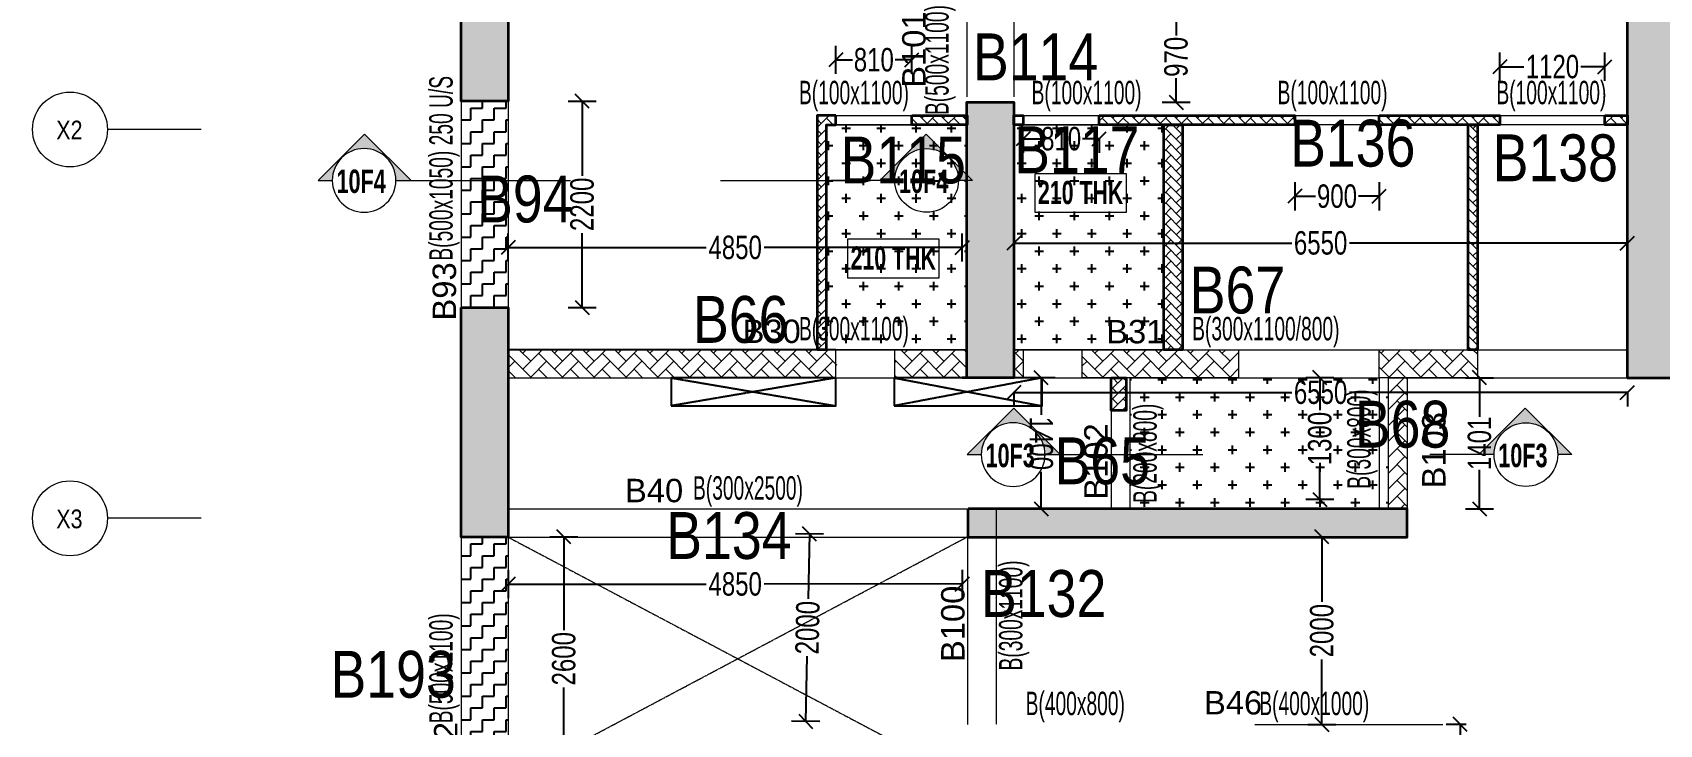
# Model space of a CAD drawing. Header units: millimetres. Extents: x 35 to 69480, y 49 to 28875.
# Drawn here: x 35 to 17405, y 11872 to 19257 of the extents above; entities that cross this region are included whole.
import ezdxf
from ezdxf.enums import TextEntityAlignment as Align

# ---------------------------------------------------------------- set-up
doc = ezdxf.new("R2010")
doc.units = ezdxf.units.MM
doc.linetypes.add('Grid Line', pattern=[2222.5, 1270, -317.5, 317.5, -317.5])
doc.linetypes.add('HIDDEN', pattern=[0.375, 0.25, -0.125])
for name, color, linetype, lineweight in [('A-FLOR-IDEN', 11, 'Continuous', 9), ('A-GRIDS', 8, 'Continuous', 9), ('A-HIDD-ABVE', 8, 'HIDDEN', 20), ('G-ANNO-SYMB', 1, 'Continuous', 9), ('S-BEAM', 7, 'Continuous', 18), ('S-BEAM-IDEN', 2, 'Continuous', 9), ('S-COL HATCH', 9, 'Continuous', 0), ('S-COLS', 5, 'Continuous', 35), ('S-GRIDS', 8, 'Continuous', 9), ('S-WALL', 4, 'Continuous', 18)]:
    doc.layers.add(name, color=color, linetype=linetype, lineweight=lineweight)
for name, color, linetype in [('Abhinav working', 6, 'Continuous'), ('Beam Nos', 7, 'Continuous'), ('CUTOUT', 4, 'Continuous'), ('SUNK SLAB', 8, 'Continuous')]:
    doc.layers.add(name, color=color, linetype=linetype)
doc.styles.add('Arial Narrow', font='ARIALN.TTF', dxfattribs={"height": 400})
doc.styles.add('Dim.s & Anno.(Misc.)', font='ARIALN.TTF')
doc.styles.add('SC-BBS1', font='SansSerif')
doc.styles.add('SOBHA', font='swisscl.ttf')
doc.styles.add('Swis721 LtCn BT', font='swisscl.ttf', dxfattribs={"width": 0.9, "height": 233.355162})
doc.styles.add('Swis721 LtCn BT_B', font='', dxfattribs={"width": 0.9, "height": 246.918336})
doc.styles.get('Swis721 LtCn BT_B').set_extended_font_data('Swis721 LtCn BT', bold=True)
doc.dimstyles.new('S-100', dxfattribs={"dimscale": 100, "dimtxt": 2.5, "dimasz": 1.5, "dimexe": 1.5, "dimexo": 1.5, "dimgap": 0.1, "dimtad": 0, "dimdec": 0, "dimrnd": 0.0005, "dimzin": 0, "dimdsep": 46, "dimtxsty": 'SOBHA', "dimblk": 'OBLIQUE', "dimcen": 0.09, "dimclrd": 8, "dimclre": 8, "dimclrt": 6, "dimadec": 0, "dimazin": 0, "dimtfac": 1, "dimtdec": 0, "dimtofl": 0, "dimtmove": 0, "dimatfit": 3, "dimfxl": 1.5, "dimfxlon": 1, "dimtolj": 1, "dimtzin": 0, "dimlwd": -1, "dimlwe": -1, "dimarcsym": 0})
pattern_1 = [(0, (-31349576.24, 21120236.96), (187.5, 187.5), [93.75, -281.25]), (90, (-31349529.36, 21120190.08), (-187.5, 187.5), [93.75, -281.25])]
pattern_2 = [(45, (-31802317.5, 20729084.55), (0, 169.7056275), [360, -120]), (135, (-31802232.65, 20729169.4), (1e-14, 169.7056275), [360, -120])]
pattern_3 = [(45, (-31789909.75, 20738156.33), (0, 113.13708499), [240, -80]), (135, (-31789853.18, 20738212.9), (9e-15, 113.13708499), [240, -80])]

# ---------------------------------------------------------------- blocks, each defined once
blk = doc.blocks.new('A$Cbe320e20')
at = {"layer": 'S-COL HATCH', "transparency": 33554687}
h = blk.add_hatch(color=256, dxfattribs=at)
h.dxf.hatch_style = 1
h.paths.add_polyline_path([(4654, 6500), (5154, 6500), (5154, 16200), (4654, 16200)])
h = blk.add_hatch(color=256, dxfattribs=at)
h.dxf.hatch_style = 1
h.paths.add_polyline_path([(-7296, 13401), (-7796, 13401), (-7796, 9451), (-7296, 9451)])
h = blk.add_hatch(color=256, dxfattribs=at)
h.dxf.hatch_style = 1
h.paths.add_polyline_path([(-1896, 9200), (-1896, 9200), (-1896, 9300), (-1896, 9440), (-2396, 9440), (-2396, 6500), (-1896, 6500)])
h = blk.add_hatch(color=256, dxfattribs=at)
h.dxf.hatch_style = 1
h.paths.add_polyline_path([(-7796, 4800), (-7296, 4800), (-7296, 7251), (-7796, 7251)])
at = {"layer": 'S-COL HATCH'}
h = blk.add_hatch(dxfattribs=at)
h.set_pattern_fill('AR-HBONE', color=256, scale=30)
h.set_pattern_definition(pattern_2)
h.paths.add_polyline_path([(-3786, 6799), (-7294, 6799), (-7294, 6501), (-3786, 6501)])
h = blk.add_hatch(dxfattribs=at)
h.set_pattern_fill('AR-HBONE', color=256, scale=30)
h.set_pattern_definition(pattern_2)
h.paths.add_polyline_path([(-2396, 6799), (-3166, 6799), (-3166, 6499), (-2615, 6499), (-2615, 6500), (-2396, 6500)])
h = blk.add_hatch(dxfattribs=at)
h.set_pattern_fill('AR-HBONE', color=256, scale=30)
h.set_pattern_definition(pattern_2)
h.paths.add_polyline_path([(-1795, 6800), (-1896, 6800), (-1896, 6500), (-1795, 6500)])
h = blk.add_hatch(dxfattribs=at)
h.set_pattern_fill('AR-HBONE', color=256, scale=30)
h.set_pattern_definition(pattern_2)
h.paths.add_polyline_path([(504, 6800), (-1165, 6800), (-1165, 6500), (504, 6500)])
h = blk.add_hatch(dxfattribs=at)
h.set_pattern_fill('AR-HBONE', color=256, scale=30)
h.set_pattern_definition(pattern_2)
h.paths.add_polyline_path([(2004, 6800), (2004, 6500), (3054, 6500), (3054, 6800)])
h = blk.add_hatch(dxfattribs=at)
h.set_pattern_fill('AR-HBONE', color=256, scale=20)
h.set_pattern_definition([(45, (-31797377.5, 20724184.55), (0, 113.13708499), [240, -80]), (135, (-31797320.93, 20724241.12), (9e-15, 113.13708499), [240, -80])])
h.paths.add_polyline_path([(-696, 6150), (-696, 6500), (-856, 6500), (-856, 6150)])
h = blk.add_hatch(dxfattribs=at)
h.set_pattern_fill('AR-HBONE', color=256, scale=30)
h.set_pattern_definition(pattern_2)
h.paths.add_polyline_path([(2304, 6500), (2104, 6500), (2104, 5100), (2304, 5100)])
at = {"layer": 'S-COL HATCH', "transparency": 33554687}
h = blk.add_hatch(color=256, dxfattribs=at)
h.dxf.hatch_style = 1
h.paths.add_polyline_path([(2304, 5100), (2104, 5100), (-2086, 5100), (-2086, 4800), (2304, 4800)])
h.paths.add_polyline_path([(-2086, 5100), (-2385, 5100), (-2385, 4800), (-2086, 4800)])
at = {"layer": 'S-BEAM', "color": 5}
for points in [[(-3796, 6801), (-7294, 6801), (-7294, 6501), (-3796, 6501)], [(-1896, 6800), (-1795, 6800), (-1795, 6500), (-1896, 6500)], [(-1165, 6800), (504, 6800), (504, 6500), (-1165, 6500)]]:
    blk.add_lwpolyline(points, close=True, dxfattribs=at)
at = {"layer": 'S-BEAM', "color": 5, "elevation": 0}
for points in [[(-3166, 6800), (-2396, 6800), (-2396, 6499), (-3166, 6499)], [(2004, 6800), (3054, 6800), (3054, 6500), (2004, 6500)], [(2104, 6500), (2304, 6500), (2304, 5100), (2104, 5100)]]:
    blk.add_lwpolyline(points, close=True, dxfattribs=at)
at = {"layer": 'S-COLS'}
blk.add_line((-2385, 4800), (-2385, 5100), dxfattribs=at)
for points in [[(-7296, 17040), (-7296, 9451), (-7796, 9451), (-7796, 17040)], [(-7796, 7251), (-7296, 7251), (-7296, 4800), (-7796, 4800)]]:
    blk.add_lwpolyline(points, close=True, dxfattribs=at)
at = {"layer": 'S-COLS', "elevation": 0}
for points in [[(4654, 6500), (5154, 6500), (5154, 16200), (4654, 16200)], [(-856, 6500), (-696, 6500), (-696, 6150), (-856, 6150)]]:
    blk.add_lwpolyline(points, close=True, dxfattribs=at)
at = {"layer": 'S-COLS'}
blk.add_lwpolyline([(-2396, 6500), (-2396, 9440), (-1896, 9440), (-1896, 6500), (-2446, 6500)], dxfattribs=at)
at = {"layer": 'S-COLS', "elevation": 0}
blk.add_lwpolyline([(-2385, 4800), (2304, 4800), (2304, 5100), (-2385, 5100)], dxfattribs=at)
blk = doc.blocks.new('A$C71ba3947')
at = {"layer": 'CUTOUT', "color": 8, "linetype": 'HIDDEN'}
for p, q in [((-3795, 6500), (-5550, 6201)), ((-5550, 6499), (-3795, 6200)), ((-1595, 6500), (-3175, 6200)), ((-1595, 6500), (-3175, 6200)), ((-3175, 6500), (-1595, 6200))]:
    blk.add_line(p, q, dxfattribs=at)
at = {"layer": 'CUTOUT', "linetype": 'HIDDEN'}
blk.add_line((-3175, 6500), (-1595, 6200), dxfattribs=at)
at = {"layer": 'CUTOUT'}
for points in [[(-5555, 6200), (-3795, 6200), (-3795, 6500), (-5555, 6500)], [(-3175, 6200), (-1595, 6200), (-1595, 6500), (-3175, 6500)]]:
    blk.add_lwpolyline(points, close=True, dxfattribs=at)
blk = doc.blocks.new('Section - TL1-6743896-11TH FLOOR LVL')
at = {"layer": 'G-ANNO-SYMB'}
h = blk.add_hatch(color=8, dxfattribs=at)
edge = h.paths.add_edge_path()
edge.add_line((-9.4, 0), (-10.9, 0))
edge.add_line((-10.9, 0), (-5.94, 4.95))
edge.add_line((-5.94, 4.95), (-0.99, 0))
edge.add_line((-0.99, 0), (-2.6, 0))
edge.add_arc((-6, 0), 3.4, 0, 180)
at = {"layer": 'G-ANNO-SYMB', "color": 5}
for p, q in [((-5.94, 4.95), (-10.9, 0)), ((-0.99, 0), (-5.94, 4.95)), ((-10.9, 0), (-9.4, 0)), ((-2.6, 0), (4.24, 0)), ((-2.6, 0), (-0.99, 0))]:
    blk.add_line(p, q, dxfattribs=at)
at = {"layer": 'G-ANNO-SYMB'}
blk.add_arc((-6, 0), 3.4, 360, 180, dxfattribs=at)
at = {"layer": 'G-ANNO-SYMB', "color": 5}
for start, end in [(0, 180), (180, 0)]:
    blk.add_arc((-6, 0), 3.4, start, end, dxfattribs=at)
blk = doc.blocks.new('Grid - Type 1 Structural-6743905-11TH FLOOR LVL')
at = {"layer": 'A-GRIDS'}
blk.add_circle((0, 0), 4, dxfattribs=at)
blk = doc.blocks.new('A$Cf2260b48')
at = {"layer": 'S-GRIDS', "linetype": 'Grid Line'}
for p, q in [((-10572, 9150), (-11572, 9150)), ((-10572, 5000), (-11572, 5000))]:
    blk.add_line(p, q, dxfattribs=at)
at = {"layer": 'A-GRIDS', "xscale": 99.99999999999991, "yscale": 99.99999999999991, "zscale": 99.99999999999991, "rotation": 89.99999999999982}
for p in [(-11972, 9150), (-11972, 5000)]:
    blk.add_blockref('Grid - Type 1 Structural-6743905-11TH FLOOR LVL', p, dxfattribs=at)
at = {"layer": 'A-GRIDS', "lineweight": 18, "char_height": 200, "width": 352.74, "attachment_point": 1, "style": 'Arial Narrow'}
for s, insert in [('X2', (-12119, 9244)), ('X3', (-12119, 5094))]:
    blk.add_mtext(s, dxfattribs=dict(at, insert=insert))
blk = doc.blocks.new('_OBLIQUE')
at = {"color": 0, "linetype": 'ByBlock'}
blk.add_line((-0.5, -0.5), (0.5, 0.5), dxfattribs=at)
blk = doc.blocks.new('*D210')
at = {"layer": 'Abhinav working', "color": 8, "transparency": 16777216}
for p, q in [((5112, 16812), (5112, 17112)), ((9962, 16812), (9962, 17112)), ((5112, 16962), (7228, 16962)), ((9962, 16962), (7845, 16962))]:
    blk.add_line(p, q, dxfattribs=at)
at = {"layer": 'Defpoints', "color": 0, "transparency": 16777216}
for p in [(9962, 16962), (5112, 16073), (9962, 16073)]:
    blk.add_point(p, dxfattribs=at)
at = {"layer": 'Abhinav working', "color": 8, "transparency": 16777216, "xscale": 150, "yscale": 150, "zscale": 150, "rotation": 180}
blk.add_blockref('_OBLIQUE', (5112, 16962), dxfattribs=at)
at = {"layer": 'Abhinav working', "color": 8, "transparency": 16777216, "xscale": 150, "yscale": 150, "zscale": 150}
blk.add_blockref('_OBLIQUE', (9962, 16962), dxfattribs=at)
at = {"layer": 'Abhinav working', "color": 6, "transparency": 16777216, "insert": (7537, 16962), "char_height": 250, "attachment_point": 5, "style": 'SOBHA'}
blk.add_mtext('\\A1;4850', dxfattribs=at)
blk = doc.blocks.new('*D211')
at = {"layer": 'Abhinav working', "color": 8, "transparency": 16777216}
for p, q in [((10512, 16860), (10512, 17160)), ((17062, 16860), (17062, 17160)), ((10512, 17010), (13480, 17010)), ((17062, 17010), (14094, 17010))]:
    blk.add_line(p, q, dxfattribs=at)
at = {"layer": 'Defpoints', "color": 0, "transparency": 16777216}
for p in [(17062, 17010), (10512, 16073), (17062, 16073)]:
    blk.add_point(p, dxfattribs=at)
at = {"layer": 'Abhinav working', "color": 8, "transparency": 16777216, "xscale": 150, "yscale": 150, "zscale": 150, "rotation": 180}
blk.add_blockref('_OBLIQUE', (10512, 17010), dxfattribs=at)
at = {"layer": 'Abhinav working', "color": 8, "transparency": 16777216, "xscale": 150, "yscale": 150, "zscale": 150}
blk.add_blockref('_OBLIQUE', (17062, 17010), dxfattribs=at)
at = {"layer": 'Abhinav working', "color": 6, "transparency": 16777216, "insert": (13787, 17010), "char_height": 250, "attachment_point": 5, "style": 'SOBHA'}
blk.add_mtext('\\A1;6550', dxfattribs=at)
blk = doc.blocks.new('*D212')
at = {"layer": 'Abhinav working', "color": 8, "transparency": 16777216}
for p, q in [((13929, 15573), (13629, 15573)), ((13779, 15573), (13779, 15227)), ((13779, 14273), (13779, 14619)), ((13929, 14273), (13629, 14273))]:
    blk.add_line(p, q, dxfattribs=at)
at = {"layer": 'Defpoints', "color": 0, "transparency": 16777216}
for p in [(13779, 15573), (14212, 15573), (14212, 14273, 0)]:
    blk.add_point(p, dxfattribs=at)
at = {"layer": 'Abhinav working', "color": 8, "transparency": 16777216, "xscale": 150, "yscale": 150, "zscale": 150}
for p, rotation in [((13779, 15573), 90), ((13779, 14273), 270)]:
    blk.add_blockref('_OBLIQUE', p, dxfattribs=dict(at, rotation=rotation))
at = {"layer": 'Abhinav working', "color": 6, "transparency": 16777216, "insert": (13779, 14923), "char_height": 250, "attachment_point": 5, "rotation": 90, "style": 'SOBHA'}
blk.add_mtext('\\A1;1300', dxfattribs=at)
blk = doc.blocks.new('*D312')
at = {"layer": 'Abhinav working', "color": 8, "transparency": 16777216}
for p, q in [((15342, 11873), (15127, 11873)), ((15277, 11873), (15277, 10779)), ((15277, 9073), (15277, 10166)), ((15342, 9073), (15127, 9073))]:
    blk.add_line(p, q, dxfattribs=at)
at = {"layer": 'Defpoints', "color": 0, "transparency": 16777216}
for p in [(15492, 11873), (15277, 9073), (15492, 9073)]:
    blk.add_point(p, dxfattribs=at)
at = {"layer": 'Abhinav working', "color": 8, "transparency": 16777216, "xscale": 150, "yscale": 150, "zscale": 150}
for p, rotation in [((15277, 11873), 90), ((15277, 9073), 270)]:
    blk.add_blockref('_OBLIQUE', p, dxfattribs=dict(at, rotation=rotation))
at = {"layer": 'Abhinav working', "color": 6, "transparency": 16777216, "insert": (15277, 10473), "char_height": 250, "attachment_point": 5, "rotation": 90, "style": 'SOBHA'}
blk.add_mtext('\\A1;2800', dxfattribs=at)
blk = doc.blocks.new('*D315')
at = {"layer": 'Abhinav working', "color": 8, "transparency": 16777216}
for p, q in [((13650, 13873), (13950, 13873)), ((13800, 13873), (13800, 13179)), ((13800, 11873), (13800, 12566)), ((13650, 11873), (13950, 11873))]:
    blk.add_line(p, q, dxfattribs=at)
at = {"layer": 'Defpoints', "color": 0, "transparency": 16777216}
for p in [(12007, 13873, 0), (13800, 13873), (12007, 11873)]:
    blk.add_point(p, dxfattribs=at)
at = {"layer": 'Abhinav working', "color": 8, "transparency": 16777216, "xscale": 150, "yscale": 150, "zscale": 150}
for p, rotation in [((13800, 13873), 90), ((13800, 11873), 270)]:
    blk.add_blockref('_OBLIQUE', p, dxfattribs=dict(at, rotation=rotation))
at = {"layer": 'Abhinav working', "color": 6, "transparency": 16777216, "insert": (13800, 12873), "char_height": 250, "attachment_point": 5, "rotation": 90, "style": 'SOBHA'}
blk.add_mtext('\\A1;2000', dxfattribs=at)
blk = doc.blocks.new('*D316')
at = {"layer": 'Abhinav working', "color": 8, "transparency": 16777216}
for p, q in [((8480, 13902), (8180, 13908)), ((8330, 13905), (8317, 13212)), ((8290, 11905), (8304, 12599)), ((8440, 11902), (8140, 11908))]:
    blk.add_line(p, q, dxfattribs=at)
at = {"layer": 'Defpoints', "color": 0, "transparency": 16777216}
for p in [(8330, 13905), (9962, 13873, 0), (9922, 11873)]:
    blk.add_point(p, dxfattribs=at)
at = {"layer": 'Abhinav working', "color": 8, "transparency": 16777216, "xscale": 150, "yscale": 150, "zscale": 150}
for p, rotation in [((8330, 13905), 88.85422830364556), ((8290, 11905), 268.8542283036456)]:
    blk.add_blockref('_OBLIQUE', p, dxfattribs=dict(at, rotation=rotation))
at = {"layer": 'Abhinav working', "color": 6, "transparency": 16777216, "insert": (8310, 12905), "char_height": 250, "attachment_point": 5, "rotation": 88.8542, "style": 'SOBHA'}
blk.add_mtext('\\A1;2000', dxfattribs=at)
blk = doc.blocks.new('*D345')
at = {"layer": 'Abhinav working', "color": 8, "transparency": 16777216}
for p, q in [((10512, 15422), (10512, 15265)), ((10512, 15415), (13480, 15416)), ((17062, 15416), (14094, 15416)), ((17062, 15423), (17062, 15266))]:
    blk.add_line(p, q, dxfattribs=at)
at = {"layer": 'Defpoints', "color": 0, "transparency": 16777216}
for p in [(10512, 15572), (17062, 15573), (17062, 15416)]:
    blk.add_point(p, dxfattribs=at)
at = {"layer": 'Abhinav working', "color": 8, "transparency": 16777216, "xscale": 150, "yscale": 150, "zscale": 150}
for p, rotation in [((10512, 15415), 180.0068209729485), ((17062, 15416), 0.0068209729485292)]:
    blk.add_blockref('_OBLIQUE', p, dxfattribs=dict(at, rotation=rotation))
at = {"layer": 'Abhinav working', "color": 6, "transparency": 16777216, "insert": (13787, 15416), "char_height": 250, "attachment_point": 5, "rotation": 0.0068, "style": 'SOBHA'}
blk.add_mtext('\\A1;6550', dxfattribs=at)
blk = doc.blocks.new('*D346')
at = {"layer": 'Abhinav working', "color": 8, "transparency": 16777216}
for p, q in [((10953, 15572), (10653, 15572)), ((10803, 15572), (10803, 15176)), ((10803, 14172), (10803, 14568)), ((10953, 14172), (10653, 14172))]:
    blk.add_line(p, q, dxfattribs=at)
at = {"layer": 'Defpoints', "color": 0, "transparency": 16777216}
for p in [(11552, 15572), (10803, 14172), (11552, 14172)]:
    blk.add_point(p, dxfattribs=at)
at = {"layer": 'Abhinav working', "color": 8, "transparency": 16777216, "xscale": 150, "yscale": 150, "zscale": 150}
for p, rotation in [((10803, 15572), 90.00007063434937), ((10803, 14172), 270.0000706343494)]:
    blk.add_blockref('_OBLIQUE', p, dxfattribs=dict(at, rotation=rotation))
at = {"layer": 'Abhinav working', "color": 6, "transparency": 16777216, "insert": (10803, 14872), "char_height": 250, "attachment_point": 5, "rotation": 270.0001, "style": 'SOBHA'}
blk.add_mtext('\\A1;1400', dxfattribs=at)
blk = doc.blocks.new('*D347')
at = {"layer": 'Abhinav working', "color": 8, "transparency": 16777216}
for p, q in [((15334, 15573), (15634, 15573)), ((15484, 15573), (15484, 15154)), ((15484, 14172), (15484, 14591)), ((15334, 14172), (15634, 14172))]:
    blk.add_line(p, q, dxfattribs=at)
at = {"layer": 'Defpoints', "color": 0, "transparency": 16777216}
for p in [(14712, 15573), (15484, 15573), (14712, 14172)]:
    blk.add_point(p, dxfattribs=at)
at = {"layer": 'Abhinav working', "color": 8, "transparency": 16777216, "xscale": 150, "yscale": 150, "zscale": 150}
for p, rotation in [((15484, 15573), 90), ((15484, 14172), 270)]:
    blk.add_blockref('_OBLIQUE', p, dxfattribs=dict(at, rotation=rotation))
at = {"layer": 'Abhinav working', "color": 6, "transparency": 16777216, "insert": (15484, 14872), "char_height": 250, "attachment_point": 5, "rotation": 90, "style": 'SOBHA'}
blk.add_mtext('\\A1;1401', dxfattribs=at)
blk = doc.blocks.new('*D362')
at = {"layer": 'Abhinav working', "color": 8, "transparency": 16777216}
for p, q in [((5753, 18523), (6053, 18523)), ((5903, 18523), (5903, 17729)), ((5903, 16323), (5903, 17116)), ((5753, 16323), (6053, 16323))]:
    blk.add_line(p, q, dxfattribs=at)
at = {"layer": 'Defpoints', "color": 0, "transparency": 16777216}
for p in [(5112, 18523), (5903, 18523), (5112, 16323)]:
    blk.add_point(p, dxfattribs=at)
at = {"layer": 'Abhinav working', "color": 8, "transparency": 16777216, "xscale": 150, "yscale": 150, "zscale": 150}
for p, rotation in [((5903, 18523), 90), ((5903, 16323), 270)]:
    blk.add_blockref('_OBLIQUE', p, dxfattribs=dict(at, rotation=rotation))
at = {"layer": 'Abhinav working', "color": 6, "transparency": 16777216, "insert": (5903, 17423), "char_height": 250, "attachment_point": 5, "rotation": 90, "style": 'SOBHA'}
blk.add_mtext('\\A1;2200', dxfattribs=at)
blk = doc.blocks.new('*D364')
at = {"layer": 'Abhinav working', "color": 8, "transparency": 16777216}
for p, q in [((12094, 19482), (12394, 19482)), ((12244, 19482), (12244, 19226)), ((12244, 18512), (12244, 18768)), ((12094, 18512), (12394, 18512))]:
    blk.add_line(p, q, dxfattribs=at)
at = {"layer": 'Defpoints', "color": 0, "transparency": 16777216}
for p in [(10512, 19482), (10512, 18512), (12244, 18512)]:
    blk.add_point(p, dxfattribs=at)
at = {"layer": 'Abhinav working', "color": 8, "transparency": 16777216, "xscale": 150, "yscale": 150, "zscale": 150}
for p, rotation in [((12244, 19482), 90), ((12244, 18512), 270)]:
    blk.add_blockref('_OBLIQUE', p, dxfattribs=dict(at, rotation=rotation))
at = {"layer": 'Abhinav working', "color": 6, "transparency": 16777216, "insert": (12244, 18997), "char_height": 250, "attachment_point": 5, "rotation": 90, "style": 'SOBHA'}
blk.add_mtext('\\A1;970', dxfattribs=at)
blk = doc.blocks.new('*D365')
at = {"layer": 'Abhinav working', "color": 8, "transparency": 16777216}
for p, q in [((8612, 18815), (8612, 19115)), ((9422, 18815), (9422, 19115)), ((8612, 18965), (8788, 18965)), ((9422, 18965), (9245, 18965))]:
    blk.add_line(p, q, dxfattribs=at)
at = {"layer": 'Defpoints', "color": 0, "transparency": 16777216}
for p in [(9422, 18965), (8612, 18372), (9422, 18372)]:
    blk.add_point(p, dxfattribs=at)
at = {"layer": 'Abhinav working', "color": 8, "transparency": 16777216, "xscale": 150, "yscale": 150, "zscale": 150, "rotation": 180}
blk.add_blockref('_OBLIQUE', (8612, 18965), dxfattribs=at)
at = {"layer": 'Abhinav working', "color": 8, "transparency": 16777216, "xscale": 150, "yscale": 150, "zscale": 150}
blk.add_blockref('_OBLIQUE', (9422, 18965), dxfattribs=at)
at = {"layer": 'Abhinav working', "color": 6, "transparency": 16777216, "insert": (9017, 18965), "char_height": 250, "attachment_point": 5, "style": 'SOBHA'}
blk.add_mtext('\\A1;810', dxfattribs=at)
blk = doc.blocks.new('*D366')
at = {"layer": 'Abhinav working', "color": 8, "transparency": 16777216}
for p, q in [((10612, 18122), (10612, 17972)), ((10612, 18122), (10788, 18122)), ((11422, 18122), (11245, 18122)), ((11422, 18122), (11422, 17972))]:
    blk.add_line(p, q, dxfattribs=at)
at = {"layer": 'Defpoints', "color": 0, "transparency": 16777216}
for p in [(10612, 18272, 0), (11422, 18272), (11422, 18122)]:
    blk.add_point(p, dxfattribs=at)
at = {"layer": 'Abhinav working', "color": 8, "transparency": 16777216, "xscale": 150, "yscale": 150, "zscale": 150, "rotation": 180}
blk.add_blockref('_OBLIQUE', (10612, 18122), dxfattribs=at)
at = {"layer": 'Abhinav working', "color": 8, "transparency": 16777216, "xscale": 150, "yscale": 150, "zscale": 150}
blk.add_blockref('_OBLIQUE', (11422, 18122), dxfattribs=at)
at = {"layer": 'Abhinav working', "color": 6, "transparency": 16777216, "insert": (11017, 18122), "char_height": 250, "attachment_point": 5, "style": 'SOBHA'}
blk.add_mtext('\\A1;810', dxfattribs=at)
blk = doc.blocks.new('*D367')
at = {"layer": 'Abhinav working', "color": 8, "transparency": 16777216}
for p, q in [((5112, 13520), (5112, 13220)), ((9962, 13521), (9962, 13221)), ((5112, 13370), (7228, 13370)), ((9962, 13371), (7845, 13370))]:
    blk.add_line(p, q, dxfattribs=at)
at = {"layer": 'Defpoints', "color": 0, "transparency": 16777216}
for p in [(5112, 13872), (9962, 13873), (9962, 13371)]:
    blk.add_point(p, dxfattribs=at)
at = {"layer": 'Abhinav working', "color": 8, "transparency": 16777216, "xscale": 150, "yscale": 150, "zscale": 150}
for p, rotation in [((5112, 13370), 180.0080202055451), ((9962, 13371), 0.0080202055451729)]:
    blk.add_blockref('_OBLIQUE', p, dxfattribs=dict(at, rotation=rotation))
at = {"layer": 'Abhinav working', "color": 6, "transparency": 16777216, "insert": (7537, 13370), "char_height": 250, "attachment_point": 5, "rotation": 0.008, "style": 'SOBHA'}
blk.add_mtext('\\A1;4850', dxfattribs=at)
blk = doc.blocks.new('*D368')
at = {"layer": 'Abhinav working', "color": 8, "transparency": 16777216}
for p, q in [((13512, 17659), (13512, 17359)), ((14412, 17659), (14412, 17359)), ((13512, 17509), (13733, 17509)), ((14412, 17509), (14191, 17509))]:
    blk.add_line(p, q, dxfattribs=at)
at = {"layer": 'Defpoints', "color": 0, "transparency": 16777216}
for p in [(13512, 18372), (14412, 18372), (14412, 17509)]:
    blk.add_point(p, dxfattribs=at)
at = {"layer": 'Abhinav working', "color": 8, "transparency": 16777216, "xscale": 150, "yscale": 150, "zscale": 150}
for p, rotation in [((13512, 17509), 179.9999361317253), ((14412, 17509), 359.9999361317253)]:
    blk.add_blockref('_OBLIQUE', p, dxfattribs=dict(at, rotation=rotation))
at = {"layer": 'Abhinav working', "color": 6, "transparency": 16777216, "insert": (13962, 17509), "char_height": 250, "attachment_point": 5, "rotation": 359.9999, "style": 'SOBHA'}
blk.add_mtext('\\A1;900', dxfattribs=at)
blk = doc.blocks.new('*D369')
at = {"layer": 'Abhinav working', "color": 8, "transparency": 16777216}
for p, q in [((15702, 18742), (15702, 19042)), ((16822, 18742), (16822, 19042)), ((15702, 18892), (15958, 18892)), ((16822, 18892), (16566, 18892))]:
    blk.add_line(p, q, dxfattribs=at)
at = {"layer": 'Defpoints', "color": 0, "transparency": 16777216}
for p in [(16822, 18892), (15702, 18272), (16822, 18272)]:
    blk.add_point(p, dxfattribs=at)
at = {"layer": 'Abhinav working', "color": 8, "transparency": 16777216, "xscale": 150, "yscale": 150, "zscale": 150, "rotation": 180}
blk.add_blockref('_OBLIQUE', (15702, 18892), dxfattribs=at)
at = {"layer": 'Abhinav working', "color": 8, "transparency": 16777216, "xscale": 150, "yscale": 150, "zscale": 150}
blk.add_blockref('_OBLIQUE', (16822, 18892), dxfattribs=at)
at = {"layer": 'Abhinav working', "color": 6, "transparency": 16777216, "insert": (16262, 18892), "char_height": 250, "attachment_point": 5, "style": 'SOBHA'}
blk.add_mtext('\\A1;1120', dxfattribs=at)
blk = doc.blocks.new('*D264')
at = {"layer": 'Abhinav working', "color": 8, "transparency": 16777216}
for p, q in [((5557, 13873), (5857, 13873)), ((5707, 13873), (5707, 12879)), ((5707, 11273), (5707, 12266)), ((5557, 11273), (5857, 11273))]:
    blk.add_line(p, q, dxfattribs=at)
at = {"layer": 'Defpoints', "color": 0, "transparency": 16777216}
for p in [(4612, 13873), (4612, 11273), (5707, 11273)]:
    blk.add_point(p, dxfattribs=at)
at = {"layer": 'Abhinav working', "color": 8, "transparency": 16777216, "xscale": 150, "yscale": 150, "zscale": 150}
for p, rotation in [((5707, 13873), 90), ((5707, 11273), 270)]:
    blk.add_blockref('_OBLIQUE', p, dxfattribs=dict(at, rotation=rotation))
at = {"layer": 'Abhinav working', "color": 6, "transparency": 16777216, "insert": (5707, 12573), "char_height": 250, "attachment_point": 5, "rotation": 90, "style": 'SOBHA'}
blk.add_mtext('\\A1;2600', dxfattribs=at)

msp = doc.modelspace()

# ---------------------------------------------------------------- hatches: boundary and pattern name
at = {"layer": 'S-COL HATCH'}
h = msp.add_hatch(dxfattribs=at)
h.set_pattern_fill('AR-HBONE', color=256, scale=20)
h.set_pattern_definition(pattern_3)
h.paths.add_polyline_path([(8512.1, 18271.8), (8612.1, 18271.8), (8612.1, 18371.8), (8412.1, 18371.8), (8412.1, 15872.8), (8512.1, 15872.8)])
h = msp.add_hatch(dxfattribs=at)
h.set_pattern_fill('AR-HBONE', color=256, scale=20)
h.set_pattern_definition(pattern_3)
h.paths.add_polyline_path([(10012.1, 18371.8), (9422.1, 18371.8), (9422.1, 18271.8), (10012.1, 18271.8)])
h = msp.add_hatch(dxfattribs=at)
h.set_pattern_fill('AR-HBONE', color=256, scale=20)
h.set_pattern_definition(pattern_3)
h.paths.add_polyline_path([(13512.1, 18271.8), (13512.1, 18371.8), (11422.1, 18371.8), (11422.1, 18271.8)])
h = msp.add_hatch(dxfattribs=at)
h.set_pattern_fill('AR-HBONE', color=256, scale=20)
h.set_pattern_definition(pattern_3)
h.paths.add_polyline_path([(12112.5, 15871.8), (12312.1, 15871.8), (12312.1, 18271.8), (12112.5, 18271.8)])
h = msp.add_hatch(dxfattribs=at)
h.set_pattern_fill('AR-HBONE', color=256, scale=20)
h.set_pattern_definition(pattern_3)
h.paths.add_polyline_path([(15702.1, 18371.8), (14412.1, 18371.8), (14412.1, 18271.8), (15702.1, 18271.8)])
h = msp.add_hatch(dxfattribs=at)
h.set_pattern_fill('AR-HBONE', color=256, scale=20)
h.set_pattern_definition(pattern_3)
h.paths.add_polyline_path([(15462.1, 18271.8), (15362.1, 18271.8), (15362.1, 15871.8), (15462.1, 15871.8)])
h = msp.add_hatch(dxfattribs=at)
h.set_pattern_fill('AR-HBONE', color=256, scale=20)
h.set_pattern_definition(pattern_3)
h.paths.add_polyline_path([(17062.1, 18371.8), (16822.1, 18371.8), (16822.1, 18271.8), (17062.1, 18271.8)])
at = {"layer": 'SUNK SLAB'}
h = msp.add_hatch(dxfattribs=at)
h.set_pattern_fill('ZIGZAG', color=8, scale=1000, style=0)
h.set_pattern_definition([(0, (-31789909.83, 20733573.22), (125, 125), [125, -125]), (90, (-31789784.83, 20733573.22), (-125, 125), [125, -125])])
h.paths.add_polyline_path([(5112, 18522.3), (4612, 18522.3), (4612, 16322.3), (5112, 16322.3)])
h = msp.add_hatch(dxfattribs=at)
h.set_pattern_fill('CROSS', color=8, scale=750, style=0)
h.set_pattern_definition(pattern_1)
h.paths.add_polyline_path([(10012, 18271.8), (8512, 18271.8), (8512, 15871.8), (10012, 15871.8)])
h = msp.add_hatch(dxfattribs=at)
h.set_pattern_fill('CROSS', color=8, scale=750, style=0)
h.set_pattern_definition(pattern_1)
h.paths.add_polyline_path([(12112.5, 18271.8), (10512, 18271.8), (10512, 15871.8), (12112.5, 15871.8)])
h = msp.add_hatch(dxfattribs=at)
h.set_pattern_fill('CROSS', color=8, scale=750, style=0)
h.set_pattern_definition([(0, (-31349576.24, 21119803.65), (187.5, 187.5), [93.75, -281.25]), (90, (-31349529.36, 21119756.77), (-187.5, 187.5), [93.75, -281.25])])
h.paths.add_polyline_path([(11752, 15571.8), (11752, 14171.8), (14512, 14171.8), (14512, 15571.8)])
h.paths.add_polyline_path([(12178.7, 14173.5), (12178.7, 15446.8), (11651.5, 15446.8), (11651.5, 14173.5)], flags=9)
h = msp.add_hatch(dxfattribs=at)
h.set_pattern_fill('ZIGZAG', color=8, scale=1000, style=0)
h.set_pattern_definition([(0, (-31789909.81, 20728922.68), (125, 125), [125, -125]), (90, (-31789784.81, 20728922.68), (-125, 125), [125, -125])])
h.paths.add_polyline_path([(5112.1, 13871.8), (4612.1, 13871.8), (4612.1, 11271.8), (5112.1, 11271.8)])

# ---------------------------------------------------------------- linework, layer by layer
at = {"layer": 'A-FLOR-IDEN', "color": 8, "elevation": 0, "flags": 128}
for points in [[(10736.3, 17750.2), (10736.3, 17338.4), (11713.8, 17338.4), (11713.8, 17750.2)], [(8735.5, 17052), (8735.5, 16640.1), (9713, 16640.1), (9713, 17052)]]:
    msp.add_lwpolyline(points, close=True, dxfattribs=at)
at = {"layer": 'A-HIDD-ABVE', "linetype": 'HIDDEN'}
for p, q in [((5112, 13871.8), (10022.4, 11271.8)), ((5112, 11271.8), (10010.4, 13871.8, 0))]:
    msp.add_line(p, q, dxfattribs=at)
at = {"layer": 'G-ANNO-SYMB'}
for p, q in [((4175.2, 17678.4), (5777.1, 17678.4)), ((7379, 17678.4), (8980.9, 17678.4)), ((11104.6, 14751.8), (12529.2, 14751.8))]:
    msp.add_line(p, q, dxfattribs=at)
at = {"layer": 'S-BEAM', "linetype": 'HIDDEN'}
for p, q in [((10011.9, 19478.4), (10011.9, 18568.4)), ((10512, 19481.8), (10512, 18571.8)), ((5112, 18522.3), (5112, 16322.3)), ((5112, 15871.3), (10012, 15871.3)), ((10512, 15871.8), (17062, 15871.8, 0)), ((5112, 15572.8), (10012, 15570.6)), ((14412, 15571.8, 0), (14412, 14171.8, 0)), ((14712, 15571.8, 0), (14712, 14171.8, 0)), ((5112, 14171.8), (10022.4, 14171.8, 0)), ((10322.1, 14171.8), (10322.1, 11871.8)), ((13082, 11871.8), (15092, 11871.8))]:
    msp.add_line(p, q, dxfattribs=at)
at = {"layer": 'S-BEAM'}
for p, q in [((4612, 18522.3), (4612, 16322.3)), ((10512, 15571.8), (11552, 15571.8)), ((11552, 15571.8), (11552, 14171.8)), ((11752, 15571.8), (14412, 15571.8)), ((11752, 15571.8), (11752, 14171.8)), ((14712, 15571.8), (17062, 15571.8, 0)), ((4612, 14771.8), (4612, 11271.8)), ((5112, 14771.8), (5112, 11271.8)), ((5112, 13871.8, 0), (10010.4, 13871.8, 0)), ((10022.4, 11871.8), (10022.4, 13871.8, 0))]:
    msp.add_line(p, q, dxfattribs=at)
at = {"layer": 'S-BEAM', "elevation": 0}
for points in [[(8512, 18271.8), (10012, 18271.8), (10012, 15871.8), (8512, 15871.8)], [(10512, 18271.8), (12112.5, 18271.8), (12112.5, 15871.8), (10512, 15871.8)]]:
    msp.add_lwpolyline(points, close=True, dxfattribs=at)
at = {"layer": 'S-BEAM', "linetype": 'HIDDEN', "elevation": 0}
for points in [[(8612, 18371.8), (9422, 18371.8), (9422, 18271.8), (8612, 18271.8)], [(10612, 18371.8), (11422, 18371.8), (11422, 18271.8), (10612, 18271.8)], [(13512, 18371.8), (14412, 18371.8), (14412, 18271.8), (13512, 18271.8)], [(15702, 18371.8), (16822, 18371.8), (16822, 18271.8), (15702, 18271.8)]]:
    msp.add_lwpolyline(points, close=True, dxfattribs=at)
at = {"layer": 'S-COLS', "elevation": 0}
msp.add_lwpolyline([(8612.1, 18371.8), (8412.1, 18371.8), (8412.1, 15872.8), (8512.1, 15872.8), (8512.1, 18271.8), (8612.1, 18271.8), (8612.1, 18371.8)], dxfattribs=at)
for points in [[(9422.1, 18371.8), (10012.1, 18371.8), (10012.1, 18271.8), (9422.1, 18271.8)], [(10512, 18371.8), (10612, 18371.8), (10612, 18271.8), (10512, 18271.8)], [(11422.1, 18371.8), (13512.1, 18371.8), (13512.1, 18271.8), (11422.1, 18271.8)], [(12112.5, 18271.8), (12312.1, 18271.8), (12312.1, 15871.8), (12112.5, 15871.8)], [(14412.1, 18371.8), (15702.1, 18371.8), (15702.1, 18271.8), (14412.1, 18271.8)], [(15362.1, 18271.8), (15462.1, 18271.8), (15462.1, 15871.8), (15362.1, 15871.8)], [(16822.1, 18371.8), (17062.1, 18371.8), (17062.1, 18271.8), (16822.1, 18271.8)]]:
    msp.add_lwpolyline(points, close=True, dxfattribs=at)

# ---------------------------------------------------------------- block references
at = {"layer": 'Beam Nos'}
msp.add_blockref('A$C71ba3947', (12407.7, 9071.8), dxfattribs=at)
at = {"layer": 'G-ANNO-SYMB', "xscale": 99.99999999999991, "yscale": 99.99999999999991, "zscale": 99.99999999999991}
for p in [(4175.2, 17678.4), (11104.6, 14751.8)]:
    msp.add_blockref('Section - TL1-6743896-11TH FLOOR LVL', p, dxfattribs=at)
at = {"layer": 'G-ANNO-SYMB', "extrusion": (0, 0, -1), "xscale": 99.99999999999991, "yscale": 99.99999999999991, "zscale": 99.99999999999991}
for p in [(-8980.9, 17678.4), (-15378.5, 14751.8)]:
    msp.add_blockref('Section - TL1-6743896-11TH FLOOR LVL', p, dxfattribs=at)
at = {"layer": 'S-COLS'}
msp.add_blockref('A$Cbe320e20', (12407.7, 9071.8), dxfattribs=at)
at = {"layer": 'S-WALL'}
msp.add_blockref('A$Cf2260b48', (12407.7, 9071.8), dxfattribs=at)

# ---------------------------------------------------------------- texts
at = {"layer": 'A-FLOR-IDEN', "color": 1, "char_height": 246.92, "width": 1155, "attachment_point": 2, "line_spacing_factor": 0.964267, "style": 'Swis721 LtCn BT_B'}
for insert in [(11225.1, 17672.2, 0), (9224.2, 16973.9, 0)]:
    msp.add_mtext('210 THK', dxfattribs=dict(at, insert=insert))
at = {"layer": 'Abhinav working', "char_height": 500, "attachment_point": 1, "style": 'Dim.s & Anno.(Misc.)'}
for s, insert in [('B114', (10075.8, 19246.9, 0)), ('B117', (10515.9, 18255.7, 0)), ('B136^I', (13461.7, 18326, 0)), ('B115', (8662, 18146.5, 0)), ('B138^I', (15624, 18169.6, 0)), ('B94', (4781.6, 17730.2, 0)), ('B67', (12390, 16758.1, 0)), ('B66', (7087.2, 16444.7, 0)), ('B68', (14152.7, 15326.3, 0)), ('B65', (10946.8, 14935.3, 0)), ('B134', (6801, 14138.3, 0)), ('B132', (10161.8, 13519.3, 0)), ('B193', (3216.4, 12657.4, 0))]:
    msp.add_mtext_dynamic_manual_height_columns(s, width=21149.247, gutter_width=5423.5, heights=[0], dxfattribs=dict(at, insert=insert))
at = {"layer": 'Beam Nos', "style": 'SC-BBS1'}
for s, p in [('B101', (9644.6, 19074.2, 0)), ('B93', (4631.7, 16493.3, 0)), ('B103', (15195.8, 14798.7)), ('B102', (11588.1, 14678.2, 0)), ('B100', (10060.6, 12945.2, 0)), ('B92', (4646.7, 11587.3, 0))]:
    msp.add_text(s, height=250, rotation=90, dxfattribs=at).set_placement(p, align=Align.BOTTOM_CENTER)
for s, p in [('B30', (7926.3, 15867.9)), ('B31', (11808.5, 15864.4)), ('B40', (6671.2, 14168.4, 0)), ('B46', (12853.1, 11903.7))]:
    msp.add_text(s, height=250, dxfattribs=at).set_placement(p, align=Align.BOTTOM_CENTER)
at = {"layer": 'G-ANNO-SYMB', "char_height": 250, "width": 707.088, "attachment_point": 1, "style": 'Swis721 LtCn BT_B'}
for s, insert in [('10F4', (3280.8, 17794.3)), ('10F4', (9286.5, 17794.3)), ('10F3', (10210.2, 14867.7)), ('10F3', (15684.1, 14867.7))]:
    msp.add_mtext(s, dxfattribs=dict(at, insert=insert))
at = {"layer": 'S-BEAM-IDEN', "style": 'Swis721 LtCn BT', "width": 0.8}
for s, rotation, p in [('B(500x1100)', 90, (9815.7, 18376.2)), ('B(500x1050) 250 U/S', 90, (4520.7, 16821.8)), ('B(100x1100)', 360, (8218, 18491.5)), ('B(100x1100)', 360, (10701.4, 18491.5)), ('B(100x1100)', 360, (13327.5, 18491.5)), ('B(100x1100)', 360, (15664.3, 18491.5)), ('B(300x1100)', 360, (8218, 15971.2)), ('B(300x1100/800)', 360, (12415.7, 15971.2)), ('B(300x800)', 90, (14320.7, 14387.5, 0)), ('B(200x800)', 90, (12037.1, 14236)), ('B(300x2500)', 360, (7086.9, 14271.2, 0)), ('B(300x1100)', 90, (10603.8, 12447.7)), ('B(500x1100)', 90, (4520.7, 11884)), ('B(400x800)', 360, (10637.9, 11971.2)), ('B(400x1000)', 360, (13132.7, 11971.2))]:
    msp.add_text(s, height=250, rotation=rotation, dxfattribs=at).set_placement(p)

# ---------------------------------------------------------------- dimensions: what is measured, and where the dimension line sits
at = {"layer": 'Abhinav working', "color": 3}
for p1, p2, distance, picture, middle in [((10511.7, 19482, 0), (10511.7, 18512, 0), 1732.1, '*D364', (12243.8, 18997, 0)), ((15701.7, 18272, 0), (16821.8, 18272, 0), 620.5, '*D369', (16261.7, 18892.5, 0)), ((5111.7, 16322.6, 0), (5111.7, 18522.6, 0), -791.1, '*D362', (5902.8, 17422.6, 0)), ((10611.7, 18272), (11421.8, 18272, 0), -149.9, '*D366', (11016.7, 18122.1, 0)), ((13511.8, 18372, 0), (14411.8, 18372, 0), -863.2, '*D368', (13961.8, 17508.8, 0)), ((11551.7, 15572, 0), (11551.7, 14172, 0), -748.7, '*D346', (10803, 14872, 0)), ((14711.7, 14172, 0), (14711.7, 15572.8, 0), -772.5, '*D347', (15484.2, 14872.4, 0)), ((10511.7, 15572, 0), (17061.7, 15572.8, 0), -156.8, '*D345', (13786.7, 15415.6, 0)), ((4611.7, 13872.7, 0), (4611.7, 11272.7, 0), 1095.2, '*D264', (5707, 12572.7)), ((5111.7, 13872.1, 0), (9961.7, 13872.7, 0), -502.1, '*D367', (7536.8, 13370.3, 0))]:
    dim = msp.add_aligned_dim(p1=p1, p2=p2, distance=distance, dimstyle='S-100', dxfattribs=at)
    dim.commit()
    dim.dimension.update_dxf_attribs({"geometry": picture, "text_midpoint": middle})
dim = msp.add_linear_dim(base=(9421.8, 18965, 0), p1=(8611.8, 18372, 0), p2=(9421.8, 18372, 0), dimstyle='S-100', dxfattribs=at)
dim.commit()
dim.dimension.update_dxf_attribs({"geometry": '*D365', "text_midpoint": (9016.8, 18965, 0)})
at = {"layer": 'Abhinav working'}
for base, p1, p2, picture, middle in [((9961.7, 16961.7), (5111.7, 16072.7, 0), (9961.7, 16072.7, 0), '*D210', (7536.7, 16961.7)), ((17061.7, 17010.5), (10511.7, 16072.7, 0), (17061.7, 16072.7, 0), '*D211', (13786.7, 17010.5))]:
    dim = msp.add_linear_dim(base=base, p1=p1, p2=p2, dimstyle='S-100', dxfattribs=at)
    dim.commit()
    dim.dimension.update_dxf_attribs({"geometry": picture, "text_midpoint": middle})
for base, p1, p2, picture, middle in [((13778.6, 15572.7), (14211.7, 14272.7, 0), (14211.7, 15572.7, 0), '*D212', (13778.6, 14922.7)), ((13800.3, 13872.7), (12007.3, 11872.7, 0), (12007.3, 13872.7, 0), '*D315', (13800.3, 12872.7))]:
    dim = msp.add_linear_dim(base=base, p1=p1, p2=p2, angle=90, dimstyle='S-100', dxfattribs=at)
    dim.commit()
    dim.dimension.update_dxf_attribs({"geometry": picture, "text_midpoint": middle})
for p1, p2, distance, picture, middle in [((9921.7, 11872.7, 0), (9961.7, 13872.7, 0), 1631.6, '*D316', (8310.4, 12905.4)), ((15491.7, 11872.7, 0), (15491.7, 9072.7, 0), -214.9, '*D312', (15276.8, 10472.7))]:
    dim = msp.add_aligned_dim(p1=p1, p2=p2, distance=distance, dimstyle='S-100', dxfattribs=at)
    dim.commit()
    dim.dimension.update_dxf_attribs({"geometry": picture, "text_midpoint": middle})

doc.saveas('drawing.dxf')
